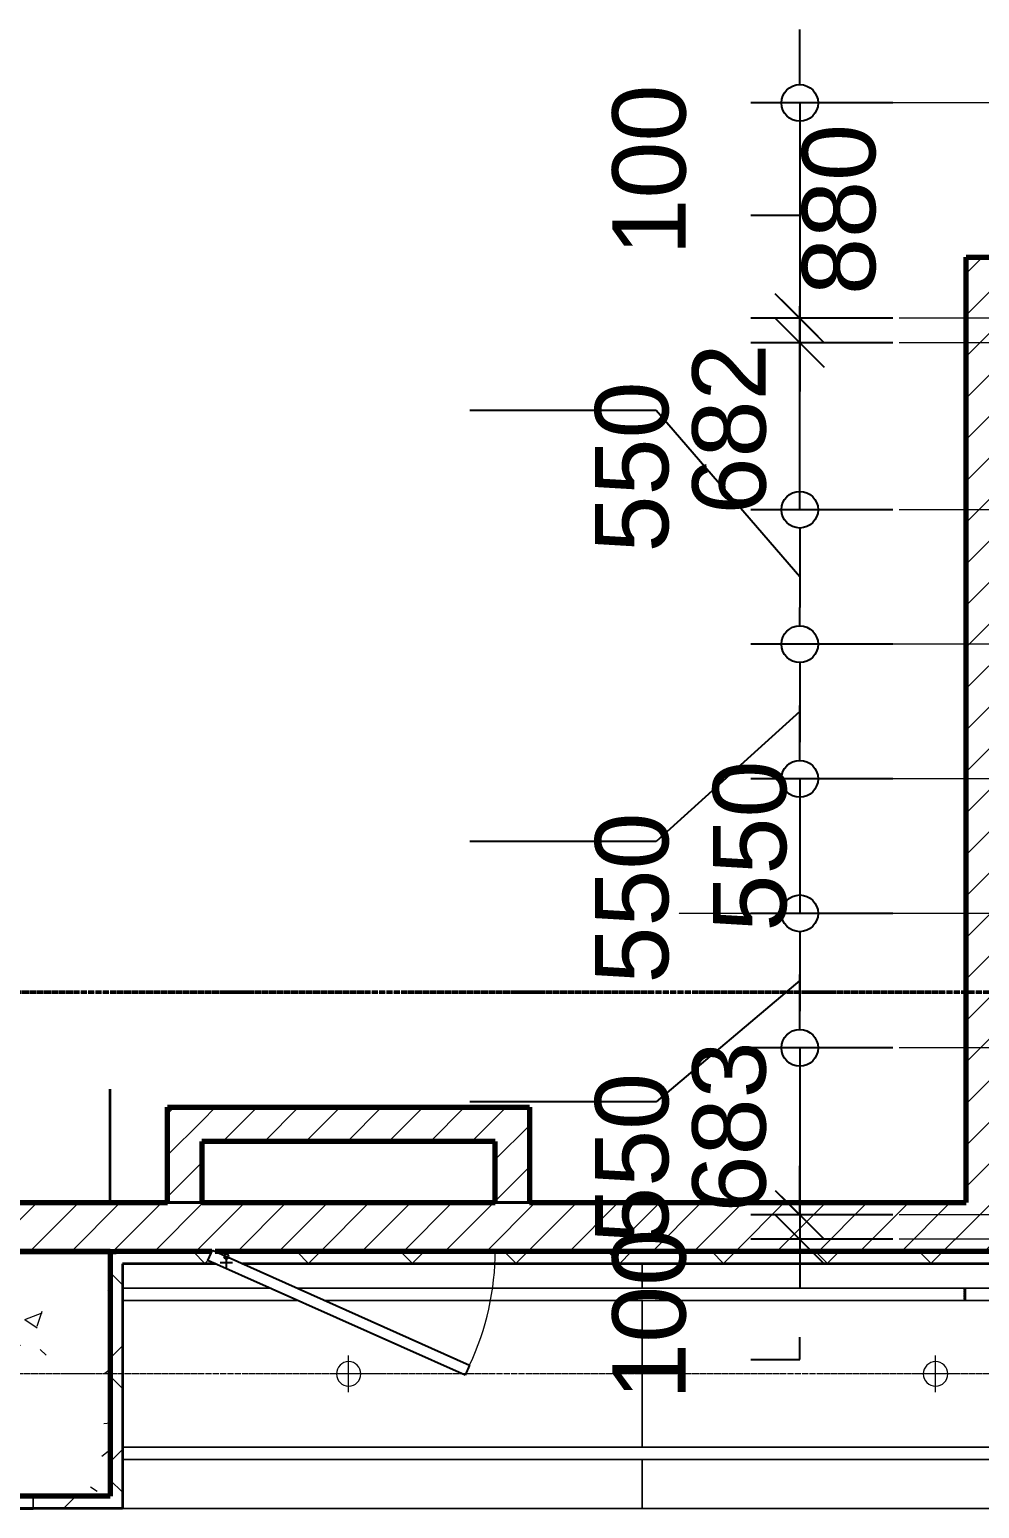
# Model space of a CAD drawing. Header units: millimetres. Extents: x -853228 to -774597, y -17231 to 22435.
# Drawn here: x -846487 to -842603, y 3029 to 9074 of the extents above; entities that cross this region are included whole.
import ezdxf
from ezdxf.xclip import XClip

# ---------------------------------------------------------------- set-up
doc = ezdxf.new("R2010")
doc.units = ezdxf.units.MM
doc.header["$XCLIPFRAME"] = 0
for name, pattern in [('- SOM Dash 1_8_', [4.7625, 3.175, -1.5875]), ('DPA_Grid _ Level 100', [10, 5.5, -1.6, 1.3, -1.6]), ('DPA_Hidden 50', [3, 2, -1])]:
    doc.linetypes.add(name, pattern=pattern)
for name, color, linetype, lineweight in [('A-ANNO-DIMS', 1, 'Continuous', 9), ('A-COLS', 5, 'Continuous', 70), ('A-COLS-E', 1, 'Continuous', 35), ('A-DETL', 1, 'Continuous', 70), ('A-DETL-GENF', 2, 'Continuous', 9), ('A-DOOR', 3, 'Continuous', 35), ('A-DOOR-E', 2, 'Continuous', 25), ('A-DOOR-OPNG', 2, 'Continuous', 9), ('A-FLOR-E', 2, 'Continuous', 35), ('A-GLAZ-CURT', 2, 'Continuous', 9), ('A-WALL', 5, 'Continuous', 35), ('A-WALL-FNSH', 2, 'Continuous', 35), ('A-WALL-PATT', 1, 'Continuous', 35), ('E-LITE-EQPM', 2, 'Continuous', 9), ('G-ANNO-SECL', 3, 'Continuous', 9), ('I-WALL-E', 2, 'Continuous', 35), ('S-GRID', 251, 'Continuous', 9), ('WALL-E', 2, 'Continuous', 35)]:
    doc.layers.add(name, color=color, linetype=linetype, lineweight=lineweight)
doc.styles.add('Arial_2', font='arial.ttf', dxfattribs={"height": 300})
doc.dimstyles.new('DPA-DIM-3_0_C-C', dxfattribs={"dimscale": 304.8, "dimtxt": 306.07782, "dimasz": 0.492126, "dimexe": 0.656168, "dimexo": 0.0625, "dimgap": 0.164042, "dimtad": 1, "dimdec": 0, "dimzin": 0, "dimdsep": 46, "dimtxsty": 'Arial_2', "dimblk1": 'DOTBLANK', "dimblk2": 'DOTBLANK', "dimsah": 1, "dimcen": 0.09, "dimdle": 0.656168, "dimadec": 8, "dimazin": 0, "dimtfac": 1, "dimtdec": 4, "dimtix": 1, "dimtmove": 0, "dimatfit": 3, "dimfxl": 1.312336, "dimfxlon": 1, "dimtvp": 1, "dimtolj": 1, "dimtzin": 0, "dimarcsym": 2})
doc.dimstyles.new('DPA-DIM-3_0_C-C_1', dxfattribs={"dimscale": 304.8, "dimtxt": 306.07782, "dimasz": 0.492126, "dimexe": 0.656168, "dimexo": 0.0625, "dimgap": 0.164042, "dimtad": 1, "dimdec": 0, "dimzin": 0, "dimdsep": 46, "dimtxsty": 'Arial_2', "dimblk1": 'DOTBLANK', "dimblk2": 'DOTBLANK', "dimsah": 1, "dimcen": 0.09, "dimdle": 0.656168, "dimadec": 8, "dimazin": 0, "dimtfac": 1, "dimtdec": 4, "dimtix": 1, "dimtmove": 1, "dimatfit": 3, "dimfxl": 1.312336, "dimfxlon": 1, "dimtvp": 1, "dimtolj": 1, "dimtzin": 0, "dimarcsym": 2})
doc.dimstyles.new('DPA-DIM-3_0_C-T', dxfattribs={"dimscale": 304.8, "dimtxt": 306.07782, "dimasz": 0.492126, "dimexe": 0.656168, "dimexo": 0.0625, "dimgap": 0.164042, "dimtad": 0, "dimjust": 2, "dimdec": 0, "dimzin": 0, "dimdsep": 46, "dimtxsty": 'Arial_2', "dimblk1": 'DOTBLANK', "dimblk2": 'OBLIQUE', "dimsah": 1, "dimcen": 0.09, "dimdle": 0.656168, "dimadec": 8, "dimazin": 0, "dimtfac": 1, "dimtdec": 4, "dimtix": 1, "dimtmove": 2, "dimatfit": 3, "dimfxl": 1.312336, "dimfxlon": 1, "dimtvp": 1, "dimtolj": 1, "dimtzin": 0, "dimarcsym": 2})
doc.dimstyles.new('DPA-DIM-3_0_T-T_1', dxfattribs={"dimscale": 304.8, "dimtxt": 306.07782, "dimasz": 0.656168, "dimexe": 0.656168, "dimexo": 0.0625, "dimgap": 0.164042, "dimtad": 1, "dimdec": 0, "dimzin": 0, "dimdsep": 46, "dimtxsty": 'Arial_2', "dimblk1": 'OBLIQUE', "dimblk2": 'OBLIQUE', "dimsah": 1, "dimcen": 0.09, "dimdle": 0.656168, "dimadec": 8, "dimazin": 0, "dimtfac": 1, "dimtdec": 4, "dimtix": 1, "dimtmove": 1, "dimatfit": 3, "dimfxl": 1.312336, "dimfxlon": 1, "dimtvp": 1, "dimtolj": 1, "dimtzin": 0, "dimarcsym": 2})
pattern_1 = [(45, (0, 0), (-84.852814, 84.852814), [])]
pattern_2 = [(45, (0, 0), (-212.13203, 212.13203), []), (135, (0, 0), (-212.13203, -212.13203), [])]

# ---------------------------------------------------------------- blocks, each defined once
blk = doc.blocks.new('DPA_AC-SG-PI - A2_1200x2000 mm-12150596-4261-01 ENLARGED UPPER PLATFORM LEVEL - REFLECTED CEILING PLAN - SHEET 2')
at = {"layer": 'A-DOOR', "lineweight": 25}
for p, q in [((-500, 5), (-500, -45)), ((-525, -20), (-475, -20))]:
    blk.add_line(p, q, dxfattribs=at)
for start, end in [(0, 180), (180, 0)]:
    blk.add_arc((-500, 5), 10, start, end, dxfattribs=at)
at = {"layer": 'A-DOOR-E'}
for p, q in [((-575, -11.1), (-556.6, 30)), ((-556.6, 30), (494.9, -439.9)), ((476.5, -480.9), (-575, -11.1)), ((494.9, -439.9), (476.5, -480.9))]:
    blk.add_line(p, q, dxfattribs=at)
at = {"layer": 'A-DOOR-OPNG'}
blk.add_arc((-500, 30.2), 1100, 334.74419, 0, dxfattribs=at)
blk = doc.blocks.new('System Panel - DPA-AR_Metal Ceiling Rectangular Panel-V13-4261-01 ENLARGED UPPER PLATFORM LEVEL - REFLECTED CEILING PLAN - SHEET 2')
at = {"layer": 'A-GLAZ-CURT'}
for p, q in [((-846107.3, 4029), (-846107.3, 3929)), ((-846107.3, 3929), (-846107.3, 4029)), ((-843982.3, 3929), (-843982.3, 4029)), ((-843982.3, 4029), (-843982.3, 3929)), ((-846107.3, 3929), (-845502.5, 3929)), ((-845502.5, 3929), (-846107.3, 3929)), ((-845392.2, 3929), (-843982.3, 3929)), ((-843982.3, 3929), (-845392.2, 3929))]:
    blk.add_line(p, q, dxfattribs=at)
blk = doc.blocks.new('System Panel - DPA-AR_Metal Ceiling Rectangular Panel-V14-4261-01 ENLARGED UPPER PLATFORM LEVEL - REFLECTED CEILING PLAN - SHEET 2')
at = {"layer": 'A-GLAZ-CURT'}
for p, q in [((-841582.3, 4129), (-842407.3, 4129)), ((-842407.3, 4129), (-841582.3, 4129)), ((-841582.3, 3929), (-841582.3, 4129)), ((-841582.3, 4129), (-841582.3, 3929)), ((-843982.3, 4029), (-843982.3, 3929)), ((-843982.3, 3929), (-843982.3, 4029)), ((-843982.3, 3929), (-842547.7, 3929)), ((-842547.7, 3929), (-843982.3, 3929)), ((-842527.7, 3929), (-841582.3, 3929)), ((-841582.3, 3929), (-842527.7, 3929))]:
    blk.add_line(p, q, dxfattribs=at)
blk = doc.blocks.new('System Panel - DPA-AR_Metal Ceiling Rectangular Panel-V8-4261-01 ENLARGED UPPER PLATFORM LEVEL - REFLECTED CEILING PLAN - SHEET 2')
at = {"layer": 'A-GLAZ-CURT'}
for p, q in [((-814257.4, 3229), (-816382.4, 3229)), ((-816382.4, 3229), (-816382.4, 3029)), ((-816382.4, 3029), (-816382.4, 3229)), ((-816382.4, 3229), (-814257.4, 3229)), ((-814257.4, 3029), (-814257.4, 3229)), ((-814257.4, 3229), (-814257.4, 3029)), ((-816382.4, 3029), (-814257.4, 3029)), ((-814257.4, 3029), (-816382.4, 3029))]:
    blk.add_line(p, q, dxfattribs=at)
blk = doc.blocks.new('System Panel - DPA-AR_Metal Ceiling Rectangular Panel-V7-4261-01 ENLARGED UPPER PLATFORM LEVEL - REFLECTED CEILING PLAN - SHEET 2')
at = {"layer": 'A-GLAZ-CURT'}
for p, q in [((-818782.4, 3229), (-821182.4, 3229)), ((-821182.4, 3229), (-821182.4, 3029)), ((-821182.4, 3029), (-821182.4, 3229)), ((-821182.4, 3229), (-818782.4, 3229)), ((-818782.4, 3029), (-818782.4, 3229)), ((-818782.4, 3229), (-818782.4, 3029)), ((-821182.4, 3029), (-818782.4, 3029)), ((-818782.4, 3029), (-821182.4, 3029))]:
    blk.add_line(p, q, dxfattribs=at)
blk = doc.blocks.new('System Panel - DPA-AR_Metal Ceiling Rectangular Panel-V16-4261-01 ENLARGED UPPER PLATFORM LEVEL - REFLECTED CEILING PLAN - SHEET 2')
at = {"layer": 'A-GLAZ-CURT'}
for p, q in [((-845390.6, 3879), (-846107.3, 3879)), ((-846107.3, 3879), (-846107.3, 3279)), ((-846107.3, 3279), (-846107.3, 3879)), ((-846107.3, 3879), (-845390.6, 3879)), ((-843982.3, 3879), (-845280.2, 3879)), ((-845280.2, 3879), (-843982.3, 3879)), ((-843982.3, 3279), (-843982.3, 3879)), ((-843982.3, 3879), (-843982.3, 3279)), ((-846107.3, 3279), (-843982.3, 3279)), ((-843982.3, 3279), (-846107.3, 3279))]:
    blk.add_line(p, q, dxfattribs=at)
blk = doc.blocks.new('System Panel - DPA-AR_Metal Ceiling Rectangular Panel-13139299-4261-01 ENLARGED UPPER PLATFORM LEVEL - REFLECTED CEILING PLAN - SHEET 2')
at = {"layer": 'A-GLAZ-CURT'}
for p, q in [((-818782.4, 3879), (-821182.4, 3879)), ((-821182.4, 3879), (-821182.4, 3279)), ((-821182.4, 3279), (-821182.4, 3879)), ((-821182.4, 3879), (-818782.4, 3879)), ((-818782.4, 3279), (-818782.4, 3879)), ((-818782.4, 3879), (-818782.4, 3279)), ((-821182.4, 3279), (-818782.4, 3279)), ((-818782.4, 3279), (-821182.4, 3279))]:
    blk.add_line(p, q, dxfattribs=at)
blk = doc.blocks.new('*U470')
at = {"layer": 'A-GLAZ-CURT'}
for name, p in [('System Panel - DPA-AR_Metal Ceiling Rectangular Panel-V14-4261-01 ENLARGED UPPER PLATFORM LEVEL - REFLECTED CEILING PLAN - SHEET 2', (801682.4, -3579)), ('System Panel - DPA-AR_Metal Ceiling Rectangular Panel-V13-4261-01 ENLARGED UPPER PLATFORM LEVEL - REFLECTED CEILING PLAN - SHEET 2', (801682.4, -3579)), ('System Panel - DPA-AR_Metal Ceiling Rectangular Panel-V16-4261-01 ENLARGED UPPER PLATFORM LEVEL - REFLECTED CEILING PLAN - SHEET 2', (801682.4, -3579)), ('System Panel - DPA-AR_Metal Ceiling Rectangular Panel-13139299-4261-01 ENLARGED UPPER PLATFORM LEVEL - REFLECTED CEILING PLAN - SHEET 2', (778882.4, -3579)), ('System Panel - DPA-AR_Metal Ceiling Rectangular Panel-V8-4261-01 ENLARGED UPPER PLATFORM LEVEL - REFLECTED CEILING PLAN - SHEET 2', (771957.4, -3579)), ('System Panel - DPA-AR_Metal Ceiling Rectangular Panel-V7-4261-01 ENLARGED UPPER PLATFORM LEVEL - REFLECTED CEILING PLAN - SHEET 2', (778882.4, -3579))]:
    blk.add_blockref(name, p, dxfattribs=at)
blk = doc.blocks.new('*D328')
at = {"layer": 'Defpoints', "color": 0, "transparency": 16777216}
for p in [(-41654.9, 3532.5), (-41248.2, 3532.5), (-41248.2, 3532.5)]:
    blk.add_point(p, dxfattribs=at)
blk = doc.blocks.new('_DotBlank')
at = {"color": 0, "linetype": 'ByBlock', "lineweight": -2}
blk.add_line((-0.5, 0), (-1, 0), dxfattribs=at)
blk.add_circle((0, 0), 0.5, dxfattribs=at)
blk = doc.blocks.new('_None')
blk = doc.blocks.new('_Oblique')
at = {"color": 0, "linetype": 'ByBlock', "lineweight": -2}
blk.add_line((-0.5, -0.5), (0.5, 0.5), dxfattribs=at)
blk = doc.blocks.new('*D329')
at = {"layer": 'A-ANNO-DIMS', "color": 0, "lineweight": -2, "transparency": 16777216}
for p, q in [((-41654.9, 4215), (-41654.9, 4365)), ((-41274, 4215), (-41854.9, 4215)), ((-41654.9, 3532.5), (-41654.9, 4215)), ((-41274, 3532.5), (-41854.9, 3532.5)), ((-41654.9, 3382.5), (-41654.9, 3232.5))]:
    blk.add_line(p, q, dxfattribs=at)
at = {"layer": 'Defpoints', "color": 0, "transparency": 16777216}
for p in [(-41654.9, 4215), (-41254.9, 4215), (-41254.9, 3532.5)]:
    blk.add_point(p, dxfattribs=at)
at = {"layer": 'A-ANNO-DIMS', "color": 0, "lineweight": -2, "transparency": 16777216, "xscale": 150, "yscale": 150, "zscale": 150}
for name, p, rotation in [('_Oblique', (-41654.9, 4215), 270), ('_DotBlank', (-41654.9, 3532.5), 90)]:
    blk.add_blockref(name, p, dxfattribs=dict(at, rotation=rotation))
at = {"layer": 'A-ANNO-DIMS', "color": 0, "transparency": 16777216, "insert": (-42094.4, 3512.8), "char_height": 300, "width": 830.648, "attachment_point": 1, "rotation": 90, "line_spacing_factor": 0.941778, "style": 'Arial_2'}
blk.add_mtext('\\A1;682', dxfattribs=at)
blk = doc.blocks.new('*D330')
at = {"layer": 'Defpoints', "color": 0, "transparency": 16777216}
for p in [(-41654.9, 1332.5), (-41248.2, 1332.5), (-41248.2, 1332.5)]:
    blk.add_point(p, dxfattribs=at)
blk = doc.blocks.new('*D331')
at = {"layer": 'A-ANNO-DIMS', "color": 0, "lineweight": -2, "transparency": 16777216}
for p, q in [((-41654.9, 1482.5), (-41654.9, 1632.5)), ((-41274, 1332.5), (-41854.9, 1332.5)), ((-41654.9, 1332.5), (-41654.9, 650)), ((-41274, 650), (-41854.9, 650)), ((-41654.9, 650), (-41654.9, 500))]:
    blk.add_line(p, q, dxfattribs=at)
at = {"layer": 'Defpoints', "color": 0, "transparency": 16777216}
for p in [(-41254.9, 1332.5), (-41654.9, 650), (-41254.9, 650)]:
    blk.add_point(p, dxfattribs=at)
at = {"layer": 'A-ANNO-DIMS', "color": 0, "lineweight": -2, "transparency": 16777216, "xscale": 150, "yscale": 150, "zscale": 150}
for name, p, rotation in [('_DotBlank', (-41654.9, 1332.5), 270), ('_Oblique', (-41654.9, 650), 90)]:
    blk.add_blockref(name, p, dxfattribs=dict(at, rotation=rotation))
at = {"layer": 'A-ANNO-DIMS', "color": 0, "transparency": 16777216, "insert": (-42094.4, 660), "char_height": 300, "width": 830.648, "attachment_point": 1, "rotation": 90, "line_spacing_factor": 0.941778, "style": 'Arial_2'}
blk.add_mtext('\\A1;683', dxfattribs=at)
blk = doc.blocks.new('*D332')
at = {"layer": 'A-ANNO-DIMS', "color": 0, "lineweight": -2, "transparency": 16777216}
for p, q in [((-41854.9, 4736.5), (-41654.9, 4736.5)), ((-41654.9, 4736.5), (-41654.9, 4315)), ((-41654.9, 4515), (-41654.9, 4015)), ((-41274, 4315), (-41854.9, 4315)), ((-41274, 4215), (-41854.9, 4215))]:
    blk.add_line(p, q, dxfattribs=at)
at = {"layer": 'Defpoints', "color": 0, "transparency": 16777216}
for p in [(-41254.9, 4315), (-41654.9, 4215), (-41254.9, 4215)]:
    blk.add_point(p, dxfattribs=at)
at = {"layer": 'A-ANNO-DIMS', "color": 0, "lineweight": -2, "transparency": 16777216, "xscale": 200, "yscale": 200, "zscale": 200}
for p, rotation in [((-41654.9, 4315), 90), ((-41654.9, 4215), 270)]:
    blk.add_blockref('_Oblique', p, dxfattribs=dict(at, rotation=rotation))
at = {"layer": 'A-ANNO-DIMS', "color": 0, "transparency": 16777216, "insert": (-42421.7, 4571.2), "char_height": 300, "width": 830.648, "attachment_point": 1, "rotation": 90, "line_spacing_factor": 0.941778, "style": 'Arial_2'}
blk.add_mtext('\\A1;100', dxfattribs=at)
blk = doc.blocks.new('*D333')
at = {"layer": 'A-ANNO-DIMS', "color": 0, "lineweight": -2, "transparency": 16777216}
for p, q in [((-41654.9, 650), (-41654.9, 850)), ((-41274, 650), (-41854.9, 650)), ((-41654.9, 650), (-41654.9, 550)), ((-41274, 550), (-41854.9, 550)), ((-41654.9, 550), (-41654.9, 350)), ((-41654.9, 59.2), (-41654.9, 150)), ((-41854.9, 59.2), (-41654.9, 59.2))]:
    blk.add_line(p, q, dxfattribs=at)
at = {"layer": 'Defpoints', "color": 0, "transparency": 16777216}
for p in [(-41254.9, 650), (-41654.9, 550), (-41254.9, 550)]:
    blk.add_point(p, dxfattribs=at)
at = {"layer": 'A-ANNO-DIMS', "color": 0, "lineweight": -2, "transparency": 16777216, "xscale": 200, "yscale": 200, "zscale": 200}
for p, rotation in [((-41654.9, 650), 270), ((-41654.9, 550), 90)]:
    blk.add_blockref('_Oblique', p, dxfattribs=dict(at, rotation=rotation))
at = {"layer": 'A-ANNO-DIMS', "color": 0, "transparency": 16777216, "insert": (-42421.7, -106.2), "char_height": 300, "width": 830.648, "attachment_point": 1, "rotation": 90, "line_spacing_factor": 0.941778, "style": 'Arial_2'}
blk.add_mtext('\\A1;100', dxfattribs=at)
blk = doc.blocks.new('*D365')
at = {"layer": 'A-ANNO-DIMS', "color": 0, "lineweight": -2, "transparency": 16777216}
for p, q in [((-42242.2, 3938.1), (-43004, 3938.1)), ((-41654.9, 3257.5), (-42242.2, 3938.1)), ((-41274, 3532.5), (-41854.9, 3532.5)), ((-41654.9, 3382.5), (-41654.9, 3132.5)), ((-41274, 2982.5), (-41854.9, 2982.5))]:
    blk.add_line(p, q, dxfattribs=at)
at = {"layer": 'Defpoints', "color": 0, "transparency": 16777216}
for p in [(-41254.9, 3532.5), (-41654.9, 2982.5), (-41254.9, 2982.5)]:
    blk.add_point(p, dxfattribs=at)
at = {"layer": 'A-ANNO-DIMS', "color": 0, "lineweight": -2, "transparency": 16777216, "xscale": 150, "yscale": 150, "zscale": 150}
for p, rotation in [((-41654.9, 3532.5), 90), ((-41654.9, 2982.5), 270)]:
    blk.add_blockref('_DotBlank', p, dxfattribs=dict(at, rotation=rotation))
at = {"layer": 'A-ANNO-DIMS', "color": 0, "transparency": 16777216, "insert": (-42492.2, 3357.5), "char_height": 300, "width": 830.648, "attachment_point": 1, "rotation": 90, "line_spacing_factor": 0.941778, "style": 'Arial_2'}
blk.add_mtext('\\A1;550', dxfattribs=at)
blk = doc.blocks.new('*D366')
at = {"layer": 'A-ANNO-DIMS', "color": 0, "lineweight": -2, "transparency": 16777216}
for p, q in [((-41274, 2982.5), (-41854.9, 2982.5)), ((-41654.9, 2832.5), (-41654.9, 2582.5)), ((-41654.9, 2707.5), (-42242.2, 2176)), ((-41274, 2432.5), (-41854.9, 2432.5)), ((-42242.2, 2176), (-43004, 2176))]:
    blk.add_line(p, q, dxfattribs=at)
at = {"layer": 'Defpoints', "color": 0, "transparency": 16777216}
for p in [(-41254.9, 2982.5), (-41654.9, 2432.5), (-41254.9, 2432.5)]:
    blk.add_point(p, dxfattribs=at)
at = {"layer": 'A-ANNO-DIMS', "color": 0, "lineweight": -2, "transparency": 16777216, "xscale": 150, "yscale": 150, "zscale": 150}
for p, rotation in [((-41654.9, 2982.5), 90), ((-41654.9, 2432.5), 270)]:
    blk.add_blockref('_DotBlank', p, dxfattribs=dict(at, rotation=rotation))
at = {"layer": 'A-ANNO-DIMS', "color": 0, "transparency": 16777216, "insert": (-42492.2, 1595.3), "char_height": 300, "width": 830.648, "attachment_point": 1, "rotation": 90, "line_spacing_factor": 0.941778, "style": 'Arial_2'}
blk.add_mtext('\\A1;550', dxfattribs=at)
blk = doc.blocks.new('*D367')
at = {"layer": 'A-ANNO-DIMS', "color": 0, "lineweight": -2, "transparency": 16777216}
for p, q in [((-41654.9, 2582.5), (-41654.9, 2732.5)), ((-41274, 2432.5), (-41854.9, 2432.5)), ((-41654.9, 2432.5), (-41654.9, 1882.5)), ((-41274, 1882.5), (-41854.9, 1882.5)), ((-41654.9, 1732.5), (-41654.9, 1582.5))]:
    blk.add_line(p, q, dxfattribs=at)
at = {"layer": 'Defpoints', "color": 0, "transparency": 16777216}
for p in [(-41254.9, 2432.5), (-41654.9, 1882.5), (-41254.9, 1882.5)]:
    blk.add_point(p, dxfattribs=at)
at = {"layer": 'A-ANNO-DIMS', "color": 0, "lineweight": -2, "transparency": 16777216, "xscale": 150, "yscale": 150, "zscale": 150}
for p, rotation in [((-41654.9, 2432.5), 270), ((-41654.9, 1882.5), 90)]:
    blk.add_blockref('_DotBlank', p, dxfattribs=dict(at, rotation=rotation))
at = {"layer": 'A-ANNO-DIMS', "color": 0, "transparency": 16777216, "insert": (-41858.1, 2157.5), "char_height": 300, "width": 830.648, "attachment_point": 5, "rotation": 90, "style": 'Arial_2'}
blk.add_mtext('\\A1;550', dxfattribs=at)
blk = doc.blocks.new('*D368')
at = {"layer": 'A-ANNO-DIMS', "color": 0, "lineweight": -2, "transparency": 16777216}
for p, q in [((-41274, 1882.5), (-41854.9, 1882.5)), ((-41654.9, 1732.5), (-41654.9, 1482.5)), ((-41654.9, 1607.5), (-42242.2, 1112.1)), ((-41274, 1332.5), (-41854.9, 1332.5)), ((-42242.2, 1112.1), (-43004, 1112.1))]:
    blk.add_line(p, q, dxfattribs=at)
at = {"layer": 'Defpoints', "color": 0, "transparency": 16777216}
for p in [(-41254.9, 1882.5), (-41654.9, 1332.5), (-41254.9, 1332.5)]:
    blk.add_point(p, dxfattribs=at)
at = {"layer": 'A-ANNO-DIMS', "color": 0, "lineweight": -2, "transparency": 16777216, "xscale": 150, "yscale": 150, "zscale": 150}
for p, rotation in [((-41654.9, 1882.5), 90), ((-41654.9, 1332.5), 270)]:
    blk.add_blockref('_DotBlank', p, dxfattribs=dict(at, rotation=rotation))
at = {"layer": 'A-ANNO-DIMS', "color": 0, "transparency": 16777216, "insert": (-42492.2, 531.4), "char_height": 300, "width": 830.648, "attachment_point": 1, "rotation": 90, "line_spacing_factor": 0.941778, "style": 'Arial_2'}
blk.add_mtext('\\A1;550', dxfattribs=at)
blk = doc.blocks.new('*D461')
at = {"layer": 'Defpoints', "color": 0, "transparency": 16777216}
for p in [(-41654.9, 5195), (-41513.5, 5195), (-41513.5, 5195)]:
    blk.add_point(p, dxfattribs=at)
blk = doc.blocks.new('*D462')
at = {"layer": 'A-ANNO-DIMS', "color": 0, "lineweight": -2, "transparency": 16777216}
for p, q in [((-41654.9, 5345), (-41654.9, 5495)), ((-41274, 5195), (-41854.9, 5195)), ((-41654.9, 5195), (-41654.9, 4315)), ((-41274, 4315), (-41854.9, 4315)), ((-41654.9, 4315), (-41654.9, 4165))]:
    blk.add_line(p, q, dxfattribs=at)
at = {"layer": 'Defpoints', "color": 0, "transparency": 16777216}
for p in [(-41254.9, 5195), (-41654.9, 4315), (-41254.9, 4315)]:
    blk.add_point(p, dxfattribs=at)
at = {"layer": 'A-ANNO-DIMS', "color": 0, "lineweight": -2, "transparency": 16777216, "xscale": 150, "yscale": 150, "zscale": 150}
for name, p, rotation in [('_DotBlank', (-41654.9, 5195), 270), ('_Oblique', (-41654.9, 4315), 90)]:
    blk.add_blockref(name, p, dxfattribs=dict(at, rotation=rotation))
at = {"layer": 'A-ANNO-DIMS', "color": 0, "transparency": 16777216, "insert": (-41646, 4410.1), "char_height": 300, "width": 830.648, "attachment_point": 1, "rotation": 90, "line_spacing_factor": 0.941778, "style": 'Arial_2'}
blk.add_mtext('\\A1;880', dxfattribs=at)
blk = doc.blocks.new('LGF_DL_SAA_LowPower_DL1a - LGF_DL_SAA_LowPower_DL1a-8832329-4160-01 UPPER PLATFORM LEVEL - REFLECTED CEILING PLAN')
at = {"layer": 'A-DETL-GENF'}
for p, q in [((0, 75), (0, -75)), ((72.5, 0), (-72.5, 0))]:
    blk.add_line(p, q, dxfattribs=at)
blk.add_circle((0, 0), 50, dxfattribs=at)
blk = doc.blocks.new('C-1-PP19-AR-4160-01-B_20250902-175713_EXDOWNLIGHT')
at = {"layer": 'E-LITE-EQPM', "extrusion": (0, 0, -1), "rotation": 180}
for p in [(100499.6, 0), (98099.6, 0)]:
    blk.add_blockref('LGF_DL_SAA_LowPower_DL1a - LGF_DL_SAA_LowPower_DL1a-8832329-4160-01 UPPER PLATFORM LEVEL - REFLECTED CEILING PLAN', p, dxfattribs=at)
blk = doc.blocks.new('C-1-PP19-AR-4261-01-B_20250910-022855_EXDIM')
at = {"layer": 'A-DETL', "color": 55, "linetype": 'DPA_Hidden 50', "lineweight": 9}
for p, q in [((-24374.6, 5195), (-41700, 5195)), ((-39948.2, 4315), (-41248.2, 4315)), ((-39948.2, 4215), (-41248.2, 4215)), ((-24272.6, 3532.5), (-41248.2, 3532.5)), ((-26405.6, 2982.5), (-41805.6, 2982.5)), ((-24374.6, 2432.5), (-41614.6, 2432.5)), ((-26405.6, 1882.5), (-42150, 1882.5)), ((-39948.2, 1332.5), (-41248.2, 1332.5)), ((-39948.2, 650), (-41248.2, 650)), ((-39948.2, 550), (-41248.2, 550))]:
    blk.add_line(p, q, dxfattribs=at)
at = {"layer": 'S-GRID', "linetype": 'DPA_Grid _ Level 100'}
blk.add_line((22800, 0), (-50217.4, 0), dxfattribs=at)
at = {"layer": 'A-ANNO-DIMS'}
for base, p1, p2, dimstyle, override, picture, middle in [((-41654.9, 4315), (-41254.9, 5195), (-41254.9, 4315), 'DPA-DIM-3_0_C-T', {"dimpost": '<>', "dimfxl": 879.999744}, '*D462', (-41446, 4825.5)), ((-41654.9, 4215), (-41254.9, 4315), (-41254.9, 4215), 'DPA-DIM-3_0_T-T_1', {"dimpost": '<>', "dimfxl": 100}, '*D332', (-41894.4, 4736.5)), ((-41654.9116, 4214.9973), (-41254.9116, 3532.509), (-41254.9116, 4214.9973), 'DPA-DIM-3_0_C-T', {"dimpost": '<>', "dimfxl": 682.488228}, '*D329', (-41894.3805, 3928.1146)), ((-41654.9, 2982.5), (-41254.9, 3532.5), (-41254.9, 2982.5), 'DPA-DIM-3_0_C-C_1', {"dimpost": '<>', "dimfxl": 550.010345}, '*D365', (-42292.2, 3938.1)), ((-41654.9, 2432.5), (-41254.9, 2982.5), (-41254.9, 2432.5), 'DPA-DIM-3_0_C-C_1', {"dimpost": '<>', "dimfxl": 550.000057}, '*D366', (-42292.2, 2176)), ((-41654.9, 1332.5), (-41254.9, 1882.5), (-41254.9, 1332.5), 'DPA-DIM-3_0_C-C_1', {"dimpost": '<>', "dimfxl": 549.990911}, '*D368', (-42292.2, 1112.1)), ((-41654.9116, 650.0027), (-41254.9116, 1332.5077), (-41254.9116, 650.0027), 'DPA-DIM-3_0_C-T', {"dimpost": '<>', "dimfxl": 682.504922}, '*D331', (-41894.3805, 1075.3268)), ((-41654.9, 550), (-41254.9, 650), (-41254.9, 550), 'DPA-DIM-3_0_T-T_1', {"dimpost": '<>', "dimfxl": 99.99799}, '*D333', (-41894.4, 59.2))]:
    dim = blk.add_linear_dim(base=base, p1=p1, p2=p2, angle=90, dimstyle=dimstyle, override=override, dxfattribs=at)
    dim.commit()
    dim.dimension.update_dxf_attribs({"geometry": picture, "text_midpoint": middle, "dimtype": 160, "text_rotation": 90})
for base, p1, p2, picture, middle in [((-41654.9, 5195), (-41513.5, 5195), (-41513.5, 5195), '*D461', (-41654.9, 5195)), ((-41654.9, 3532.5), (-41248.2, 3532.5), (-41248.2, 3532.5), '*D328', (-41654.9, 3532.5)), ((-41654.9, 1332.5), (-41248.2, 1332.5), (-41248.2, 1332.5), '*D330', (-41654.9, 1332.5))]:
    dim = blk.add_linear_dim(base=base, p1=p1, p2=p2, angle=90, text=' ', dimstyle='DPA-DIM-3_0_C-T', override={"dimpost": '<>', "dimblk": 'None', "dimse1": 1, "dimse2": 1, "dimsd1": 1, "dimsd2": 1, "dimfxl": 0}, dxfattribs=at)
    dim.commit()
    dim.dimension.update_dxf_attribs({"geometry": picture, "text_midpoint": middle})
dim = blk.add_linear_dim(base=(-41654.9, 1882.5), p1=(-41254.9, 2432.5), p2=(-41254.9, 1882.5), angle=90, dimstyle='DPA-DIM-3_0_C-C', override={"dimpost": '<>', "dimfxl": 550.000057}, dxfattribs=at)
dim.commit()
dim.dimension.update_dxf_attribs({"geometry": '*D367', "text_midpoint": (-41858.1, 2157.5)})

msp = doc.modelspace()

# ---------------------------------------------------------------- hatches: boundary and pattern name
at = {"layer": 'A-COLS-E', "lineweight": 9}
h = msp.add_hatch(dxfattribs=at)
h.set_pattern_fill('FP_1', color=256, style=0, pattern_type=2)
h.set_pattern_definition([(50, (0, 0), (728.7365, -63.75582), [76.2, -838.2]), (355, (0, 0), (-140.9716, 764.2276), [60.96, -670.56]), (100.451, (60.7, -5.3), (587.77, 700.46675), [64.76, -712.36]), (46.184, (0, 203.2), (1084.3162, -168.171), [114.3, -1257.3]), (96.636, (90.4, 189.2), (949.6099, 989.7098), [97.14, -1068.54]), (351.184, (0, 203.2), (949.6206, 989.7012), [91.44, -1005.84]), (21, (101.6, 152.4), (606.45787, -409.06057), [76.2, -838.2]), (326, (101.6, 152.4), (247.20834, 736.7529), [60.96, -670.56]), (71.451, (152.14, 118.3), (853.66825, 327.6855), [64.76, -712.36]), (37.5, (0, 0), (12.35469, 338.22012), [33.528, -628.904, 33.528, -647.192, -673.1]), (37.5, (0, 0), (12.35469, 338.22012), [-1343.152, 33.528, -639.572]), (7.5, (0, 0), (267.27887, 400.72213), [33.528, -354.584, 33.528, -613.664, -256.54]), (7.5, (0, 0), (267.27887, 400.72213), [-1035.304, 33.528, -223.012]), (327.5, (-226.57, 0), (542.36333, -22.915345), [33.528, -220.472, 33.528, -758.952, -1051.56]), (327.5, (-226.57, 0), (542.36333, -22.915345), [-1046.48, 33.528, -1018.032]), (317.5, (-328.17, 0), (592.51696, 101.7071), [33.528, -296.672, 33.528, -492.76, -746.76]), (317.5, (-328.17, 0), (592.51696, 101.7071), [-856.488, 33.528, -713.232])])
h.paths.add_polyline_path([(-846157.4, 3079), (-846157.4, 4079), (-848407.4, 4079), (-848407.4, 3079), (-847166.3, 3079)])
at = {"layer": 'A-WALL-PATT', "lineweight": 9}
h = msp.add_hatch(dxfattribs=at)
h.set_pattern_fill('FP_2', color=256, style=0, pattern_type=2)
h.set_pattern_definition(pattern_1)
h.paths.add_polyline_path([(-842457.3, 4079), (-842457.3, 8144), (-842657.3, 8144), (-842657.3, 4079)])
h = msp.add_hatch(dxfattribs=at)
h.set_pattern_fill('FP_2', color=256, style=0, pattern_type=2)
h.set_pattern_definition(pattern_1)
h.paths.add_polyline_path([(-845782.4, 4279), (-845782.4, 4669), (-845922.4, 4669), (-845922.4, 4279)])
h = msp.add_hatch(dxfattribs=at)
h.set_pattern_fill('FP_2', color=256, style=0, pattern_type=2)
h.set_pattern_definition(pattern_1)
h.paths.add_polyline_path([(-844582.4, 4529), (-844582.4, 4669), (-845782.4, 4669), (-845782.4, 4529), (-844960.2, 4529)])
h = msp.add_hatch(dxfattribs=at)
h.set_pattern_fill('FP_2', color=256, style=0, pattern_type=2)
h.set_pattern_definition(pattern_1)
h.paths.add_polyline_path([(-844582.4, 4279), (-844442.4, 4279), (-844442.4, 4669), (-844582.4, 4669), (-844582.4, 4529)])
h = msp.add_hatch(dxfattribs=at)
h.set_pattern_fill('FP_2', color=256, style=0, pattern_type=2)
h.set_pattern_definition(pattern_1)
h.paths.add_polyline_path([(-842754, 4079), (-842657.3, 4079), (-842657.3, 4279), (-848972.3, 4279), (-848972.3, 4079), (-845741.2, 4079), (-845739, 4084), (-845727.9, 4079), (-844582.4, 4079)])
h = msp.add_hatch(dxfattribs=at)
h.set_pattern_fill('FP_5', color=256, style=0, pattern_type=2)
h.set_pattern_definition(pattern_2)
h.paths.add_polyline_path([(-846107.4, 3079), (-846107.4, 4029), (-846132.3, 4029), (-846132.3, 4079), (-846157.4, 4079), (-846157.4, 3079)])
h = msp.add_hatch(dxfattribs=at)
h.set_pattern_fill('FP_5', color=256, style=0, pattern_type=2)
h.set_pattern_definition(pattern_2)
h.paths.add_polyline_path([(-842754, 4029), (-842457.3, 4029), (-842457.3, 4079), (-845727.9, 4079), (-845691.5, 4062.8), (-845689.4, 4066.1), (-845682.3, 4069), (-845675.3, 4066.1), (-845672.3, 4059), (-845672.3, 4054.2), (-845616, 4029), (-844582.4, 4029)])
h.paths.add_polyline_path([(-845782.4, 4029), (-845726.3, 4029), (-845757.3, 4042.9), (-845741.2, 4079), (-846132.3, 4079), (-846132.3, 4029), (-846107.4, 4029)])
h = msp.add_hatch(dxfattribs=at)
h.set_pattern_fill('FP_5', color=256, style=0, pattern_type=2)
h.set_pattern_definition(pattern_2)
h.paths.add_polyline_path([(-846107.4, 3029), (-846107.4, 3079), (-846472.3, 3079), (-846472.3, 3029)])
h.paths.add_polyline_path([(-848407.4, 3029), (-848092.4, 3029), (-848092.4, 3079), (-848407.4, 3079)])

# ---------------------------------------------------------------- linework, layer by layer
at = {"layer": 'A-COLS'}
for p, q in [((-848407.4, 4079), (-846157.4, 4079)), ((-846157.4, 4079), (-846157.4, 3079)), ((-846157.4, 3079), (-848407.4, 3079))]:
    msp.add_line(p, q, dxfattribs=at)
at = {"layer": 'A-FLOR-E'}
for p, q in [((-846157.4, 4279), (-846157.4, 4742.4)), ((-845922.4, 4279), (-845922.4, 4669)), ((-845922.4, 4669), (-844442.4, 4669)), ((-844442.4, 4669), (-845922.4, 4669)), ((-845922.4, 4669), (-845922.4, 4279)), ((-844442.4, 4669), (-844442.4, 4279)), ((-844442.4, 4279), (-844442.4, 4669)), ((-844442.4, 4279), (-845922.4, 4279)), ((-845922.4, 4279), (-844442.4, 4279)), ((-846157.4, 4079), (-849372.5, 4079)), ((-846157.4, 3079), (-846157.4, 4079)), ((-848407.3, 3079), (-846157.4, 3079))]:
    msp.add_line(p, q, dxfattribs=at)
at = {"layer": 'A-WALL', "color": 7, "lineweight": 70}
for p, q in [((-842657.3, 4279), (-842657.3, 8144)), ((-842657.3, 8144), (-842457.3, 8144)), ((-845922.4, 4279), (-845922.4, 4669)), ((-845922.4, 4669), (-845782.4, 4669)), ((-845782.4, 4669), (-844582.4, 4669)), ((-844582.4, 4669), (-844442.4, 4669)), ((-844442.4, 4669), (-844442.4, 4279)), ((-844582.4, 4529), (-845782.4, 4529)), ((-845782.4, 4529), (-845782.4, 4279)), ((-844582.4, 4279), (-844582.4, 4529)), ((-848972.3, 4279), (-845922.4, 4279)), ((-845782.4, 4279), (-844582.4, 4279)), ((-844442.4, 4279), (-842657.3, 4279)), ((-846157.4, 4079), (-848407.4, 4079)), ((-846157.4, 4079), (-846132.3, 4079)), ((-845782.4, 4079), (-846132.3, 4079)), ((-845741.2, 4079), (-845782.4, 4079)), ((-844582.4, 4079), (-845727.9, 4079)), ((-842657.3, 4079), (-844582.4, 4079)), ((-842457.3, 4079), (-842657.3, 4079))]:
    msp.add_line(p, q, dxfattribs=at)
at = {"layer": 'A-WALL', "lineweight": 9}
for p, q in [((-846472.3, 3029), (-846472.3, 3079)), ((-846472.3, 3079), (-846472.3, 3029))]:
    msp.add_line(p, q, dxfattribs=at)
at = {"layer": 'A-WALL-FNSH', "color": 250}
for p, q in [((-846157.4, 3079), (-846157.4, 4079)), ((-846132.3, 4079), (-845782.4, 4079)), ((-845782.4, 4079), (-845741.2, 4079)), ((-845727.9, 4079), (-844582.4, 4079)), ((-844582.4, 4079), (-842457.3, 4079)), ((-845782.4, 4029), (-846107.4, 4029)), ((-846107.4, 4029), (-846107.4, 3079)), ((-845726.3, 4029), (-845782.4, 4029)), ((-844582.4, 4029), (-845616, 4029)), ((-842457.3, 4029), (-844582.4, 4029)), ((-848092.4, 3079), (-846472.3, 3079)), ((-846472.3, 3029), (-848092.4, 3029)), ((-846472.3, 3079), (-846157.4, 3079)), ((-846107.4, 3029), (-846472.3, 3029)), ((-846107.4, 3079), (-846107.4, 3029))]:
    msp.add_line(p, q, dxfattribs=at)
at = {"layer": 'G-ANNO-SECL', "linetype": 'DPA_Grid _ Level 100', "lineweight": 50}
msp.add_line((-851417.7, 5139.9), (-777530.8, 5139.9), dxfattribs=at)
at = {"layer": 'I-WALL-E', "color": 8, "linetype": '- SOM Dash 1_8_'}
for p, q in [((-842662.7, 3929), (-842662.7, 3879)), ((-842662.7, 3879), (-842662.7, 3929))]:
    msp.add_line(p, q, dxfattribs=at)
at = {"layer": 'WALL-E'}
for p, q in [((-846472.3, 3079), (-848092.4, 3079)), ((-848092.4, 3029), (-846472.3, 3029))]:
    msp.add_line(p, q, dxfattribs=at)

# ---------------------------------------------------------------- block references
for name in ['C-1-PP19-AR-4261-01-B_20250910-022855_EXDIM', '*U470']:
    msp.add_blockref(name, (-801682.4, 3579))
ref = msp.add_blockref('C-1-PP19-AR-4160-01-B_20250902-175713_EXDOWNLIGHT', (-744682.4, 3579))
XClip(ref).set_block_clipping_path([(-104690.1238047112, -9620.0029952963), (-34092.6543255156, 10334.9999958097)])
at = {"layer": 'A-DOOR-E'}
msp.add_blockref('DPA_AC-SG-PI - A2_1200x2000 mm-12150596-4261-01 ENLARGED UPPER PLATFORM LEVEL - REFLECTED CEILING PLAN - SHEET 2', (-845182.3, 4054), dxfattribs=at)

doc.saveas('drawing.dxf')
